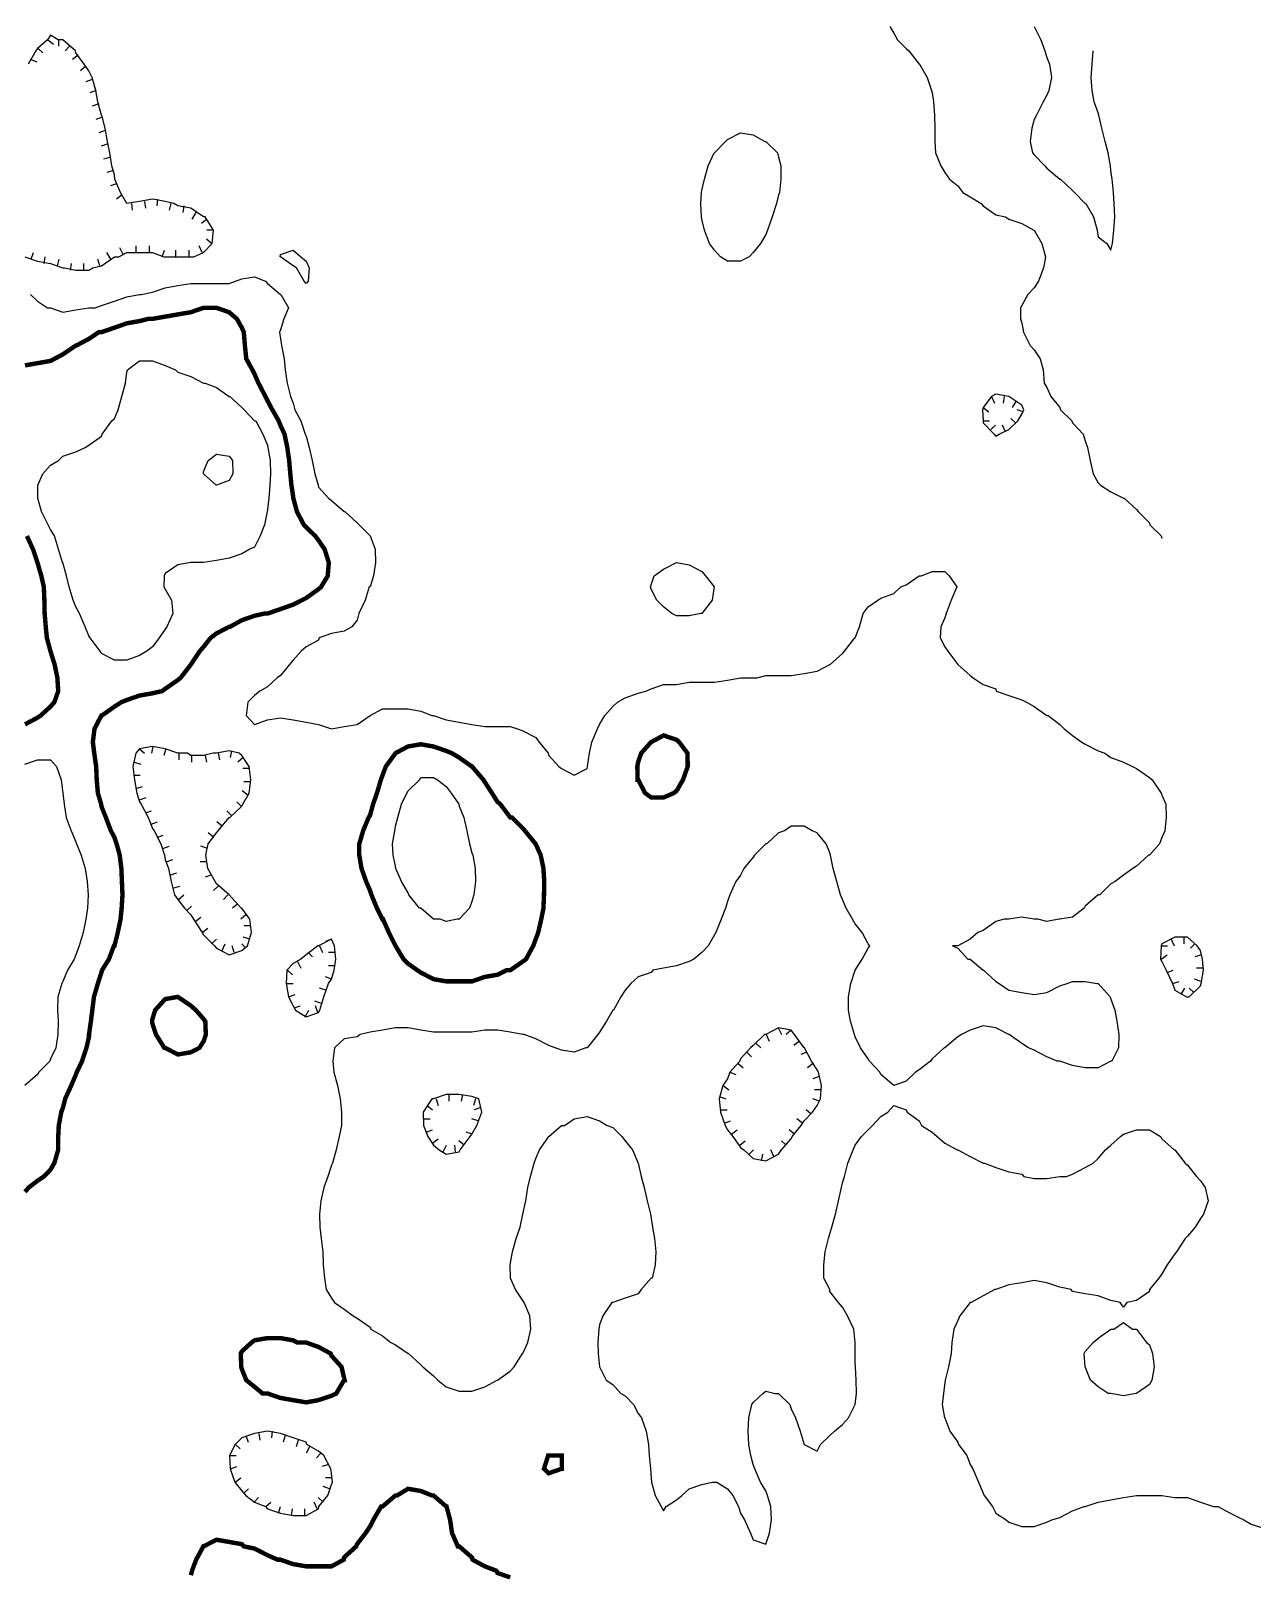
# Model space of a CAD drawing. Extents: x 628896 to 629881, y 4519193 to 4520125.
# Drawn here: x 629273.2 to 629548.8, y 4519455.4 to 4519803 of the extents above; entities that cross this region are included whole.
import ezdxf

# ---------------------------------------------------------------- set-up
doc = ezdxf.new("R2010")
doc.units = 0

msp = doc.modelspace()

# ---------------------------------------------------------------- linework, layer by layer
at = {"layer": 'GSLAYER', "linetype": 'CONTINUOUS', "flags": 128}
for points in [[(629287.1875, 4519749.5), (629289.125, 4519750), (629292.0625, 4519752), (629293.0625, 4519752), (629294.875, 4519753), (629297.75, 4519753), (629300.625, 4519753), (629303.1875, 4519752), (629303.5, 4519752), (629306.375, 4519752), (629309.3125, 4519752), (629310, 4519752), (629312.1875, 4519753), (629314.125, 4519755), (629314.4375, 4519758), (629312.5625, 4519761), (629312.1875, 4519761), (629309.3125, 4519763), (629306.375, 4519763.5), (629305.4375, 4519764), (629303.5, 4519764.5), (629300.625, 4519765), (629297.75, 4519764.5), (629294.875, 4519764), (629293.4375, 4519766.5), (629292.1875, 4519769.5), (629292.0625, 4519770.5), (629291.4375, 4519772.5), (629291, 4519775.5), (629290.5, 4519778), (629289.9375, 4519781), (629289.25, 4519784), (629289.125, 4519784), (629288.3125, 4519787), (629287.875, 4519789.5), (629287, 4519792.5), (629286.3125, 4519794), (629285.25, 4519795.5), (629283.375, 4519798), (629283.25, 4519798.5), (629280.4375, 4519801), (629279.375, 4519801), (629277.625, 4519802), (629276.9375, 4519801), (629274.6875, 4519799), (629274.3125, 4519798.5), (629272.625, 4519795.5)], [(629467.0625, 4519804), (629467.9375, 4519802.5), (629468.8125, 4519801), (629470.75, 4519799), (629471.3125, 4519798.5), (629473.6875, 4519795.5), (629473.75, 4519795.5), (629475.4375, 4519792.5), (629476.4375, 4519789.5), (629476.625, 4519789), (629476.875, 4519787), (629477.125, 4519784), (629477.1875, 4519781), (629477.1875, 4519778), (629477.375, 4519775.5), (629478.5625, 4519772.5), (629479.4375, 4519771), (629480.5, 4519769.5), (629482.375, 4519768), (629483.5, 4519766.5), (629485.1875, 4519765.5), (629487.625, 4519764), (629488.125, 4519763.5), (629490.9375, 4519761.5), (629493.125, 4519761), (629493.875, 4519760.5), (629496.8125, 4519759.5), (629499.5625, 4519758), (629499.625, 4519758), (629501.375, 4519755), (629502.1875, 4519752), (629501.75, 4519749.5), (629500.625, 4519746.5), (629499.625, 4519745), (629498.1875, 4519743.5), (629496.8125, 4519741), (629496.5, 4519740.5), (629496.5, 4519738), (629496.8125, 4519737), (629497.1875, 4519735), (629498.6875, 4519732), (629499.625, 4519731), (629500.9375, 4519729), (629501.625, 4519726.5), (629501.875, 4519723.5), (629502.5, 4519722.5), (629503.375, 4519720.5), (629505.375, 4519718), (629505.5625, 4519717.5), (629508.125, 4519715), (629508.25, 4519714.5), (629510.6875, 4519712), (629511.125, 4519710.5), (629511.625, 4519709), (629512.25, 4519706), (629512.9375, 4519703), (629514.0625, 4519701), (629514.5625, 4519700.5), (629516.9375, 4519699), (629519.8125, 4519697.5), (629519.9375, 4519697.5), (629522.6875, 4519695), (629523.0625, 4519694.5), (629525.625, 4519692), (629525.6875, 4519691.5), (629528.25, 4519689), (629528.4375, 4519688.5)], [(629499.625, 4519804), (629501.125, 4519801), (629502.0625, 4519798.5), (629502.5, 4519797), (629503.0625, 4519795.5), (629503.5625, 4519792.5), (629502.9375, 4519789.5), (629502.5, 4519788.5), (629501.6875, 4519787), (629500.125, 4519784), (629499.625, 4519783), (629499.0625, 4519781), (629498.6875, 4519778), (629499.25, 4519775.5), (629499.625, 4519775), (629502, 4519772.5), (629502.5, 4519772), (629505.375, 4519769.5), (629505.5625, 4519769.5), (629508.25, 4519767), (629508.75, 4519766.5), (629511.125, 4519764), (629511.25, 4519764), (629513, 4519761), (629513.8125, 4519758), (629514.0625, 4519756.5), (629516, 4519755), (629516.9375, 4519753.5), (629517.3125, 4519755)], [(629274.8125, 4519799), (629275.875, 4519798)], [(629277.0625, 4519801), (629278.3125, 4519800)], [(629279.4375, 4519801), (629279.4375, 4519799.5)], [(629281.9375, 4519799.5), (629280.9375, 4519798.5)], [(629517.3125, 4519755), (629517.625, 4519758), (629517.8125, 4519761), (629517.6875, 4519764), (629517.5, 4519766.5), (629517.1875, 4519769.5), (629516.9375, 4519771.5), (629516.8125, 4519772.5), (629516.3125, 4519775.5), (629515.625, 4519778), (629514.875, 4519781), (629514.1875, 4519784), (629514.0625, 4519784.5), (629513.1875, 4519787), (629512.6875, 4519789.5), (629512.5, 4519792.5), (629512.6875, 4519795.5), (629512.9375, 4519798.5)], [(629273.25, 4519796.5), (629274.5625, 4519796)], [(629283.875, 4519797.5), (629282.625, 4519796.5)], [(629285.625, 4519795), (629284.375, 4519794)], [(629287.0625, 4519792), (629285.625, 4519791.5)], [(629287.9375, 4519789.5), (629286.5, 4519789)], [(629288.5625, 4519786.5), (629287, 4519786)], [(629289.3125, 4519783.5), (629287.875, 4519783)], [(629290, 4519780.5), (629288.5625, 4519780)], [(629290.5625, 4519777.5), (629289.0625, 4519777)], [(629428.8125, 4519752), (629427.5, 4519753.5), (629426.375, 4519755), (629425.1875, 4519758), (629424.625, 4519760.5), (629424.5625, 4519761), (629424.375, 4519764), (629424.5625, 4519766.5), (629424.625, 4519767), (629425.1875, 4519769.5), (629426.0625, 4519772.5), (629427.4375, 4519775.5), (629427.5, 4519775.5), (629429.9375, 4519778), (629430.4375, 4519778.5), (629433.375, 4519780), (629436.1875, 4519779.5), (629438.8125, 4519778), (629439.0625, 4519778), (629441.6875, 4519775.5), (629441.9375, 4519774.5), (629442.4375, 4519772.5), (629442.4375, 4519769.5), (629442.125, 4519766.5), (629441.9375, 4519766), (629441.4375, 4519764), (629440.5, 4519761), (629439.4375, 4519758), (629439.0625, 4519757), (629437.875, 4519755), (629436.1875, 4519753), (629435.3125, 4519752), (629433.375, 4519751), (629430.4375, 4519751), (629428.8125, 4519752)], [(629291.1875, 4519774.5), (629289.625, 4519774)], [(629291.75, 4519771.5), (629290.3125, 4519771)], [(629292.5625, 4519768.5), (629291.1875, 4519768)], [(629293.8125, 4519766), (629292.5625, 4519765)], [(629295.875, 4519764), (629296.0625, 4519762.5)], [(629298.8125, 4519764.5), (629299.0625, 4519763)], [(629301.8125, 4519765), (629301.625, 4519763.5)], [(629304.8125, 4519764), (629304.4375, 4519762.5)], [(629307.6875, 4519763.5), (629307.5, 4519762)], [(629310.4375, 4519762), (629309.5625, 4519760.5)], [(629312.875, 4519760.5), (629311.6875, 4519759.5)], [(629313.9375, 4519755), (629312.8125, 4519756)], [(629314.4375, 4519758), (629312.9375, 4519758)], [(629273.25, 4519751.5), (629273.8125, 4519753)], [(629291.25, 4519751.5), (629290.375, 4519753)], [(629294, 4519752.5), (629293.25, 4519754)], [(629296.9375, 4519753), (629296.9375, 4519754.5)], [(629299.9375, 4519753), (629299.9375, 4519754.5)], [(629302.8125, 4519752), (629303.375, 4519753.5)], [(629305.9375, 4519752), (629305.9375, 4519753.5)], [(629308.9375, 4519752), (629308.9375, 4519753.5)], [(629311.875, 4519753), (629311.1875, 4519754.5)], [(629334.875, 4519746.5), (629333.125, 4519749.5), (629332.375, 4519750), (629329.5, 4519752), (629329.4375, 4519752), (629329.5, 4519752.5), (629332.375, 4519753.5), (629334.125, 4519752), (629335.3125, 4519751), (629336, 4519749.5), (629335.75, 4519746.5), (629335.3125, 4519746), (629334.875, 4519746.5)], [(629271.875, 4519752), (629274.6875, 4519751), (629277.625, 4519750.5), (629280.4375, 4519749.5), (629280.8125, 4519749.5), (629283.375, 4519749), (629286.3125, 4519749), (629287.1875, 4519749.5)], [(629276.1875, 4519750.5), (629276.4375, 4519752)], [(629279.1875, 4519750), (629279.625, 4519751.5)], [(629282.125, 4519749), (629282.375, 4519750.5)], [(629285.125, 4519749), (629285.125, 4519750.5)], [(629288.75, 4519750), (629288.3125, 4519751.5)], [(629273.125, 4519743.5), (629274.6875, 4519742), (629276.9375, 4519740.5), (629277.625, 4519740.5), (629280.4375, 4519739.5), (629283.375, 4519740), (629286.3125, 4519740.5), (629287.6875, 4519740.5), (629289.125, 4519741), (629292.0625, 4519742), (629294.875, 4519743), (629297.75, 4519743.5), (629298.125, 4519743.5), (629300.625, 4519744), (629303.5, 4519745), (629306.375, 4519745.5), (629309.3125, 4519746), (629312.1875, 4519746), (629315.0625, 4519746), (629317.9375, 4519746), (629319.375, 4519746.5), (629320.8125, 4519747), (629323.6875, 4519747.5), (629326.125, 4519746.5), (629326.625, 4519746), (629329.5, 4519743.5), (629329.625, 4519743.5), (629331.3125, 4519740.5), (629330.3125, 4519738), (629329.5, 4519735.5), (629329.3125, 4519735), (629329.5, 4519733.5), (629329.75, 4519732), (629330.375, 4519729), (629330.625, 4519726.5), (629331.0625, 4519723.5), (629331.8125, 4519720.5), (629332.375, 4519719), (629332.75, 4519717.5), (629334.125, 4519715), (629335.125, 4519712), (629335.3125, 4519711.5), (629336, 4519709), (629336.6875, 4519706), (629337.25, 4519703), (629338, 4519700.5), (629338.125, 4519700), (629340.375, 4519697.5), (629341.0625, 4519697), (629343.875, 4519694.5), (629344.0625, 4519694.5), (629346.8125, 4519692), (629347.3125, 4519691.5), (629349.75, 4519689), (629349.75, 4519689), (629350.875, 4519686), (629351, 4519683), (629350.5, 4519680), (629349.75, 4519677.5), (629349.5625, 4519677.5), (629348.625, 4519674.5), (629347.1875, 4519671.5), (629346.8125, 4519670), (629345.625, 4519668.5), (629343.875, 4519667.5), (629341.0625, 4519667), (629338.25, 4519666), (629338.125, 4519665.5), (629335.3125, 4519664), (629334.1875, 4519663), (629332.375, 4519661), (629331.5625, 4519660), (629329.5, 4519657.5), (629328.75, 4519657), (629326.625, 4519655), (629324.875, 4519654), (629323.6875, 4519653), (629322.1875, 4519651.5), (629321.8125, 4519648.5), (629323.6875, 4519646.5), (629326.625, 4519647.5), (629329.5, 4519648), (629332.375, 4519647.5), (629335.3125, 4519647), (629338.125, 4519646.5), (629341.0625, 4519645.5), (629343.875, 4519646), (629346.8125, 4519646.5), (629349.75, 4519648.5), (629349.75, 4519648.5), (629352.5625, 4519650), (629355.5, 4519650), (629358.3125, 4519650), (629361.1875, 4519649.5), (629363.6875, 4519648.5), (629364.0625, 4519648.5), (629366.9375, 4519647.5), (629369.875, 4519647), (629372.75, 4519646.5), (629375.625, 4519646), (629378.5, 4519646), (629381.375, 4519646), (629383, 4519645.5), (629384.25, 4519645), (629387.125, 4519643.5), (629387.875, 4519642.5), (629389.9375, 4519640), (629390.0625, 4519639.5), (629392.375, 4519637), (629392.9375, 4519636.5), (629395.8125, 4519635), (629398.75, 4519636.5), (629398.8125, 4519637), (629399.25, 4519640), (629399.8125, 4519642.5), (629401.0625, 4519645.5), (629401.5625, 4519646.5), (629402.75, 4519648.5), (629404.5, 4519650.5), (629405.625, 4519651.5), (629407.3125, 4519652.5), (629410.25, 4519653.5), (629412, 4519654), (629413.1875, 4519654.5), (629416, 4519655.5), (629418.9375, 4519655.5), (629421.75, 4519656), (629424.625, 4519656), (629427.5, 4519656), (629430.4375, 4519656.5), (629433.375, 4519657), (629436.1875, 4519657), (629437, 4519657), (629439.0625, 4519657.5), (629441.9375, 4519657.5), (629444.8125, 4519657.5), (629447.6875, 4519658), (629450.625, 4519658.5), (629453.5, 4519660), (629453.5625, 4519660), (629456.375, 4519662.5), (629456.8125, 4519663), (629459.125, 4519666), (629459.25, 4519666), (629460.1875, 4519668.5), (629461, 4519671.5), (629462.1875, 4519673), (629464.3125, 4519674.5), (629465, 4519675), (629467.9375, 4519676), (629469.5, 4519677.5), (629470.75, 4519678), (629473.6875, 4519680), (629474.1875, 4519680), (629476.625, 4519681), (629479.4375, 4519681), (629480.4375, 4519680), (629482.1875, 4519677.5), (629480.875, 4519674.5), (629479.75, 4519671.5), (629479.4375, 4519670.5), (629478.5625, 4519668.5), (629478.4375, 4519666), (629479.4375, 4519664), (629480.125, 4519663), (629482.375, 4519660), (629485.1875, 4519657.5), (629485.875, 4519657), (629488.125, 4519655.5), (629490.9375, 4519654.5), (629491.0625, 4519654), (629493.875, 4519653), (629496.8125, 4519652), (629497.875, 4519651.5), (629499.625, 4519650.5), (629502.5, 4519648.5), (629502.75, 4519648.5), (629505.375, 4519646.5), (629506.375, 4519645.5), (629508.25, 4519644), (629510.375, 4519642.5), (629511.125, 4519642), (629514.0625, 4519640.5), (629515.5625, 4519640), (629516.9375, 4519639), (629519.8125, 4519638), (629521.8125, 4519637), (629522.6875, 4519636.5), (629525.625, 4519634.5), (629526.25, 4519634), (629528.25, 4519631), (629528.4375, 4519630.5), (629529.3125, 4519628.5), (629529.4375, 4519625.5), (629529.125, 4519622.5), (629528.4375, 4519621), (629527.875, 4519619.5), (629525.625, 4519617), (629525.4375, 4519617), (629522.6875, 4519614.5), (629521.875, 4519614), (629519.8125, 4519612.5), (629517.875, 4519611), (629516.9375, 4519610.5), (629514.4375, 4519608), (629514.0625, 4519608), (629511.125, 4519605.5), (629510.9375, 4519605), (629508.25, 4519603), (629505.375, 4519602.5), (629505.1875, 4519602.5), (629502.5, 4519602), (629500.4375, 4519602.5), (629499.625, 4519602.5), (629496.8125, 4519603), (629493.875, 4519602.5), (629492.875, 4519602.5), (629490.9375, 4519602), (629488.125, 4519600), (629486.9375, 4519599.5), (629485.1875, 4519598), (629482.375, 4519596.5), (629481.1875, 4519596.5), (629482.375, 4519596), (629484.625, 4519593.5), (629485.1875, 4519593.5), (629488.125, 4519591), (629488.1875, 4519591), (629490.9375, 4519588.5), (629491.75, 4519588), (629493.875, 4519586.5), (629496.8125, 4519586), (629499.625, 4519585.5), (629502.5, 4519586), (629505.375, 4519587.5), (629507.0625, 4519588), (629508.25, 4519588.5), (629511.125, 4519588.5), (629513.8125, 4519588), (629514.0625, 4519588), (629516.75, 4519585), (629516.9375, 4519584.5), (629517.8125, 4519582), (629518.3125, 4519579.5), (629518.75, 4519576.5), (629518.6875, 4519573.5), (629517.125, 4519570.5), (629516.9375, 4519570.5), (629514.0625, 4519569), (629511.125, 4519569), (629508.25, 4519569.5), (629505.375, 4519570.5), (629504.8125, 4519570.5), (629502.5, 4519571.5), (629499.625, 4519573), (629498.375, 4519573.5), (629496.8125, 4519574.5), (629494, 4519576.5), (629493.875, 4519576.5), (629490.9375, 4519578), (629488.125, 4519578.5), (629485.1875, 4519577.5), (629483.25, 4519576.5), (629482.375, 4519576), (629479.4375, 4519573.5), (629479.3125, 4519573.5), (629476.625, 4519571), (629476.25, 4519570.5), (629473.6875, 4519568.5), (629472.8125, 4519568), (629470.75, 4519566), (629467.9375, 4519565), (629465, 4519567.5), (629464.8125, 4519568), (629462.4375, 4519570.5), (629462.1875, 4519571), (629460.4375, 4519573.5), (629459.25, 4519576), (629459.0625, 4519576.5), (629458.1875, 4519579.5), (629457.6875, 4519582), (629457.6875, 4519585), (629458.25, 4519588), (629459.25, 4519591), (629459.25, 4519591), (629460.8125, 4519593.5), (629462.1875, 4519596), (629462.5625, 4519596.5), (629462.1875, 4519597), (629460.8125, 4519599.5), (629459.25, 4519601.5), (629458.625, 4519602.5), (629457.1875, 4519605), (629456.375, 4519607), (629455.9375, 4519608), (629455.0625, 4519611), (629454.25, 4519614), (629453.6875, 4519617), (629453.5, 4519617.5), (629452.6875, 4519619.5), (629450.625, 4519622), (629449.5, 4519622.5), (629447.6875, 4519623.5), (629444.8125, 4519623.5), (629443.25, 4519622.5), (629441.9375, 4519622), (629439.3125, 4519619.5), (629439.0625, 4519619.5), (629436.5, 4519617), (629436.1875, 4519616.5), (629434.125, 4519614), (629433.375, 4519612.5), (629432.3125, 4519611), (629430.9375, 4519608), (629430.4375, 4519606.5), (629429.9375, 4519605), (629429, 4519602.5), (629427.8125, 4519599.5), (629427.5, 4519599), (629426.0625, 4519596.5), (629424.625, 4519595), (629422.8125, 4519593.5), (629421.75, 4519593), (629418.9375, 4519592), (629416, 4519591.5), (629413.5625, 4519591), (629413.1875, 4519590.5), (629410.25, 4519589.5), (629408.5625, 4519588), (629407.3125, 4519586.5), (629406.375, 4519585), (629404.6875, 4519582), (629404.5, 4519582), (629403.125, 4519579.5), (629401.5625, 4519577), (629401.1875, 4519576.5), (629398.75, 4519573.5), (629398.4375, 4519573.5), (629395.8125, 4519572.5), (629392.9375, 4519573), (629391.5, 4519573.5), (629390.0625, 4519574), (629387.125, 4519575.5), (629384.5, 4519576.5), (629384.25, 4519576.5), (629381.375, 4519577), (629378.5, 4519577.5), (629375.625, 4519577.5), (629372.75, 4519577), (629369.875, 4519577), (629366.9375, 4519577), (629364.0625, 4519577), (629361.1875, 4519577.5), (629358.3125, 4519578), (629355.5, 4519578), (629352.5625, 4519577.5), (629349.75, 4519577), (629347.5, 4519576.5), (629346.8125, 4519576), (629343.875, 4519575.5), (629341.75, 4519573.5), (629341.375, 4519570.5), (629341.5625, 4519568), (629342.4375, 4519565), (629343, 4519562), (629343.3125, 4519559), (629343.3125, 4519556), (629342.8125, 4519553.5), (629342.0625, 4519550.5), (629341.25, 4519547.5), (629341.0625, 4519547), (629340.1875, 4519544.5), (629339.3125, 4519542), (629338.625, 4519539), (629338.3125, 4519536), (629338.4375, 4519533), (629338.6875, 4519530.5), (629339.0625, 4519527.5), (629339.1875, 4519524.5), (629339.5, 4519521.5), (629339.8125, 4519519), (629341.0625, 4519517), (629341.75, 4519516), (629343.875, 4519514.5), (629345.9375, 4519513), (629346.8125, 4519512.5), (629349.75, 4519510.5), (629349.9375, 4519510), (629352.5625, 4519508.5), (629354.4375, 4519507), (629355.5, 4519506.5), (629358.3125, 4519504.5), (629358.4375, 4519504.5), (629361.1875, 4519502), (629361.625, 4519501.5), (629364.0625, 4519499.5), (629365.0625, 4519498.5), (629366.9375, 4519497), (629369.875, 4519496), (629372.75, 4519496), (629375.625, 4519497), (629378.4375, 4519498.5), (629378.5, 4519498.5), (629381.375, 4519500.5), (629382.25, 4519501.5), (629384.1875, 4519504.5), (629384.25, 4519504.5), (629385.375, 4519507), (629386.0625, 4519510), (629385.8125, 4519513), (629384.5625, 4519516), (629384.25, 4519516.5), (629382.5625, 4519519), (629381.4375, 4519521.5), (629381.375, 4519524.5), (629381.875, 4519527.5), (629382.6875, 4519530.5), (629383.625, 4519533), (629384.25, 4519536), (629384.875, 4519539), (629385.375, 4519542), (629385.9375, 4519544.5), (629386.75, 4519547.5), (629387.125, 4519548.5), (629388, 4519550.5), (629390.0625, 4519553.5), (629390.0625, 4519553.5), (629392.9375, 4519556), (629393.625, 4519556), (629395.8125, 4519557.5), (629398.75, 4519558), (629401.5625, 4519557), (629403.25, 4519556), (629404.5, 4519555.5), (629406.5625, 4519553.5), (629407.3125, 4519552.5), (629408.9375, 4519550.5), (629410.25, 4519547.5), (629410.25, 4519547.5), (629410.9375, 4519544.5), (629411.625, 4519542), (629412.3125, 4519539), (629413, 4519536), (629413.1875, 4519535), (629413.5, 4519533), (629413.9375, 4519530.5), (629414.25, 4519527.5), (629414.125, 4519524.5), (629413.375, 4519521.5), (629413.1875, 4519521.5), (629410.9375, 4519519), (629410.25, 4519518), (629407.3125, 4519517), (629404.5, 4519516), (629404.3125, 4519516), (629402.25, 4519513), (629401.5625, 4519511), (629401.375, 4519510), (629401.1875, 4519507), (629401.25, 4519504.5), (629401.5625, 4519501.5), (629403, 4519498.5), (629404.5, 4519497.5), (629406.375, 4519495.5), (629407.3125, 4519495), (629409.1875, 4519493), (629410.25, 4519491), (629411, 4519490), (629412.0625, 4519487), (629412.5625, 4519484), (629412.75, 4519481.5), (629413, 4519478.5), (629413.1875, 4519476.5), (629413.25, 4519475.5), (629414.0625, 4519472.5), (629415.4375, 4519470), (629416, 4519469), (629416.5625, 4519470), (629418.9375, 4519471.5), (629420.125, 4519472.5), (629421.75, 4519474), (629424.625, 4519475), (629426.9375, 4519475.5), (629427.5, 4519475.5), (629428, 4519475.5), (629430.4375, 4519474), (629431.625, 4519472.5), (629432.875, 4519470), (629433.375, 4519468.5), (629434.25, 4519467), (629435.625, 4519464), (629436.1875, 4519462.5), (629439.0625, 4519461.5), (629439.875, 4519464)], [(629288.8125, 4519663), (629286.5625, 4519666), (629286.3125, 4519666.5), (629285.4375, 4519668.5), (629284.1875, 4519671.5), (629283.375, 4519673), (629282.75, 4519674.5), (629281.875, 4519677.5), (629281.25, 4519680), (629280.4375, 4519683), (629280.375, 4519683), (629279.4375, 4519686), (629278.5, 4519689), (629277.625, 4519690.5), (629277.125, 4519691.5), (629275.625, 4519694.5), (629274.75, 4519697.5), (629274.75, 4519700.5), (629275.875, 4519703), (629277.625, 4519705), (629279.4375, 4519706), (629280.4375, 4519707), (629283.375, 4519708), (629285.4375, 4519709), (629286.3125, 4519709.5), (629289.125, 4519711.5), (629289.3125, 4519712), (629291.4375, 4519715), (629292.0625, 4519715.5), (629292.9375, 4519717.5), (629293.75, 4519720.5), (629294.5625, 4519723.5), (629294.875, 4519726), (629295, 4519726.5), (629297.75, 4519728.5), (629300.625, 4519728.5), (629303.5, 4519727.5), (629305.8125, 4519726.5), (629306.375, 4519726), (629309.3125, 4519725), (629312.1875, 4519723.5), (629312.5625, 4519723.5), (629315.0625, 4519722.5), (629317.9375, 4519720.5), (629318.125, 4519720.5), (629320.8125, 4519718), (629321.3125, 4519717.5), (629323.6875, 4519715), (629323.9375, 4519715), (629325.5625, 4519712), (629326.625, 4519709.5), (629326.6875, 4519709), (629327.1875, 4519706), (629327.3125, 4519703), (629327.125, 4519700.5), (629326.875, 4519697.5), (629326.625, 4519695), (629326.5, 4519694.5), (629325.9375, 4519691.5), (629324.9375, 4519689), (629323.6875, 4519686.5), (629322.625, 4519686), (629320.8125, 4519685), (629317.9375, 4519684), (629315.0625, 4519683.5), (629312.1875, 4519683), (629310.3125, 4519683), (629309.3125, 4519683), (629306.375, 4519682.5), (629303.5, 4519680.5), (629303.3125, 4519680), (629303.1875, 4519677.5), (629303.5, 4519677), (629304.9375, 4519674.5), (629305.25, 4519671.5), (629303.875, 4519668.5), (629303.5, 4519668), (629302.1875, 4519666), (629300.625, 4519664), (629299.375, 4519663), (629297.75, 4519662), (629294.875, 4519661), (629292.0625, 4519661), (629289.125, 4519662.5), (629288.8125, 4519663)], [(629491.75, 4519712), (629493.875, 4519713), (629495.9375, 4519715), (629496.8125, 4519716.5), (629497.3125, 4519717.5), (629496.8125, 4519718.5), (629493.875, 4519720.5), (629490.9375, 4519721), (629490, 4519720.5), (629488.125, 4519718), (629487.9375, 4519717.5), (629488.125, 4519715), (629488.125, 4519714.5), (629490.5625, 4519712), (629490.9375, 4519711.5), (629491.75, 4519712)], [(629488.125, 4519718), (629489.375, 4519717)], [(629490, 4519720.5), (629490.6875, 4519719)], [(629492.875, 4519720.5), (629492.625, 4519719)], [(629495.5625, 4519719.5), (629494.6875, 4519718)], [(629488.125, 4519715), (629489.5625, 4519715)], [(629495.4375, 4519714.5), (629494.375, 4519715.5)], [(629497.125, 4519717), (629495.8125, 4519717.5)], [(629489.8125, 4519713), (629490.875, 4519714)], [(629493.125, 4519712.5), (629492.5, 4519714)], [(629315, 4519700.5), (629312.1875, 4519703), (629312.125, 4519703), (629312.1875, 4519703.5), (629313.25, 4519706), (629315.0625, 4519707.5), (629317.9375, 4519707), (629318.6875, 4519706), (629318.8125, 4519703), (629317.9375, 4519701.5), (629315.125, 4519700.5), (629315.0625, 4519700.5), (629315, 4519700.5)], [(629417.875, 4519671.5), (629416, 4519673), (629414.4375, 4519674.5), (629413.1875, 4519677), (629413, 4519677.5), (629413.1875, 4519678), (629413.875, 4519680), (629416, 4519681.5), (629418.9375, 4519683), (629421.75, 4519682.5), (629424.625, 4519681), (629425.4375, 4519680), (629427.4375, 4519677.5), (629426.9375, 4519674.5), (629424.625, 4519671.5), (629424.375, 4519671.5), (629421.75, 4519671), (629418.9375, 4519671), (629417.875, 4519671.5)], [(629322.125, 4519596.5), (629323, 4519599.5), (629322.625, 4519602.5), (629320.8125, 4519605), (629320.6875, 4519605), (629317.9375, 4519608), (629317.9375, 4519608), (629315.0625, 4519610.5), (629314.8125, 4519611), (629313.125, 4519614), (629312.6875, 4519617), (629313.25, 4519619.5), (629315.0625, 4519622), (629315.5, 4519622.5), (629317.9375, 4519625.5), (629318.125, 4519625.5), (629320.8125, 4519628), (629321.0625, 4519628.5), (629322.5, 4519631), (629322.8125, 4519634), (629322.5, 4519637), (629320.8125, 4519639.5), (629320.1875, 4519640), (629317.9375, 4519640.5), (629315.0625, 4519640), (629314.375, 4519640), (629312.1875, 4519639.5), (629309.3125, 4519639.5), (629308.5625, 4519640), (629306.375, 4519640), (629303.5, 4519641), (629300.625, 4519641.5), (629297.75, 4519641), (629296.875, 4519640), (629296.1875, 4519637), (629296.5625, 4519634), (629297.125, 4519631), (629297.75, 4519629), (629298.125, 4519628.5), (629299.6875, 4519625.5), (629300.625, 4519623), (629301, 4519622.5), (629302.5, 4519619.5), (629303.375, 4519617), (629303.5, 4519616), (629304.25, 4519614), (629304.875, 4519611), (629305.625, 4519608), (629306.375, 4519607), (629307.875, 4519605), (629309.3125, 4519603.5), (629309.9375, 4519602.5), (629311.875, 4519599.5), (629312.1875, 4519599), (629314.625, 4519596.5), (629315.0625, 4519596), (629317.9375, 4519594.5), (629320.8125, 4519595.5), (629322.125, 4519596.5)], [(629300.75, 4519641.5), (629300.4375, 4519640)], [(629271.875, 4519637.5), (629274.6875, 4519638.5), (629277.625, 4519638.5), (629279, 4519637), (629280.0625, 4519634), (629280.4375, 4519631), (629280.75, 4519628.5), (629281.1875, 4519625.5), (629282.3125, 4519622.5), (629283.375, 4519620), (629283.5, 4519619.5), (629284.5625, 4519617), (629285.4375, 4519614), (629285.875, 4519611), (629286.125, 4519608), (629286, 4519605), (629285.625, 4519602.5), (629285, 4519599.5), (629284.125, 4519596.5), (629283.375, 4519594.5), (629283, 4519593.5), (629281.5, 4519591), (629280.4375, 4519588.5), (629280.1875, 4519588), (629279.25, 4519585), (629279.1875, 4519582), (629279.375, 4519579.5), (629279.25, 4519576.5), (629278.8125, 4519573.5), (629277.625, 4519571), (629277.5, 4519570.5), (629275, 4519568), (629274.6875, 4519567.5), (629271.875, 4519565)], [(629296.5625, 4519638), (629298, 4519637.5)], [(629297.6875, 4519641), (629298.8125, 4519640)], [(629303.6875, 4519641), (629303.1875, 4519639.5)], [(629306.5625, 4519640), (629306.5625, 4519638.5)], [(629309.4375, 4519639.5), (629309.4375, 4519638)], [(629312.5625, 4519639.5), (629312.8125, 4519638)], [(629315.5, 4519640), (629315.75, 4519638.5)], [(629318.5, 4519640.5), (629318.1875, 4519639)], [(629321.125, 4519639), (629319.875, 4519638)], [(629296.375, 4519635), (629297.875, 4519635)], [(629322.625, 4519636.5), (629321.0625, 4519636.5)], [(629365.5625, 4519602.5), (629364.0625, 4519602.5), (629361.1875, 4519605), (629360.875, 4519605), (629358.5, 4519608), (629358.3125, 4519608.5), (629356.875, 4519611), (629355.5625, 4519614), (629355.5, 4519614.5), (629354.9375, 4519617), (629354.8125, 4519619.5), (629355.3125, 4519622.5), (629355.5, 4519623.5), (629356, 4519625.5), (629356.875, 4519628.5), (629358.0625, 4519631), (629358.3125, 4519631.5), (629360.875, 4519634), (629361.1875, 4519634.5), (629364.0625, 4519634.5), (629364.9375, 4519634), (629366.9375, 4519632.5), (629368.0625, 4519631), (629369.75, 4519628.5), (629369.875, 4519628), (629370.9375, 4519625.5), (629371.5625, 4519622.5), (629372.1875, 4519619.5), (629372.75, 4519617.5), (629372.9375, 4519617), (629373.4375, 4519614), (629373.5625, 4519611), (629373.1875, 4519608), (629372.75, 4519606.5), (629372.1875, 4519605), (629369.875, 4519602.5), (629369.375, 4519602.5), (629366.9375, 4519602), (629365.5625, 4519602.5)], [(629296.875, 4519632), (629298.375, 4519632.5)], [(629322.1875, 4519630.5), (629320.875, 4519631.5)], [(629322.8125, 4519633.5), (629321.25, 4519633.5)], [(629297.6875, 4519629.5), (629299.1875, 4519630)], [(629320.625, 4519628), (629319.6875, 4519629)], [(629299.0625, 4519626.5), (629300.4375, 4519627)], [(629300.375, 4519624), (629301.75, 4519624.5)], [(629316.375, 4519623.5), (629315.1875, 4519624.5)], [(629318.375, 4519626), (629317.4375, 4519627)], [(629301.6875, 4519621), (629303.0625, 4519621.5)], [(629314.5, 4519621), (629313.25, 4519622)], [(629303, 4519618.5), (629304.375, 4519619)], [(629313.0625, 4519618.5), (629311.5625, 4519619)], [(629303.75, 4519615.5), (629305.25, 4519616)], [(629312.875, 4519615.5), (629311.375, 4519615.5)], [(629304.5625, 4519612.5), (629306.125, 4519613)], [(629305.25, 4519609.5), (629306.8125, 4519610)], [(629313.8125, 4519612.5), (629312.5625, 4519612)], [(629315.5, 4519610), (629314.4375, 4519609)], [(629306.5, 4519607), (629307.75, 4519608)], [(629317.6875, 4519608), (629316.6875, 4519607)], [(629308.375, 4519604.5), (629309.4375, 4519605.5)], [(629310.3125, 4519602), (629311.5625, 4519603)], [(629319.875, 4519606), (629318.6875, 4519605)], [(629321.75, 4519603.5), (629320.5625, 4519602.5)], [(629311.875, 4519599.5), (629313.125, 4519600.5)], [(629322.8125, 4519601), (629321.3125, 4519601)], [(629313.9375, 4519597), (629315.0625, 4519598)], [(629316.375, 4519595.5), (629317.0625, 4519597)], [(629319.0625, 4519595), (629318.625, 4519596.5)], [(629321.75, 4519596), (629320.8125, 4519597)], [(629322.625, 4519598), (629321.125, 4519598.5)], [(629338.4375, 4519582), (629339.3125, 4519585), (629340.375, 4519588), (629341.0625, 4519589), (629341.625, 4519591), (629342, 4519593.5), (629341.75, 4519596.5), (629341.0625, 4519598), (629338.125, 4519596.5), (629337.9375, 4519596.5), (629335.3125, 4519594.5), (629334.125, 4519593.5), (629332.375, 4519592.5), (629331, 4519591), (629330.8125, 4519588), (629331.375, 4519585), (629332.375, 4519583), (629332.9375, 4519582), (629335.3125, 4519580.5), (629338.125, 4519581.5), (629338.4375, 4519582)], [(629338.3125, 4519596.5), (629339, 4519595)], [(629341.0625, 4519598), (629339.6875, 4519597.5)], [(629534.5625, 4519585), (629537.125, 4519587.5), (629537.3125, 4519588), (629537.8125, 4519591), (629537.625, 4519593.5), (629537.125, 4519595.5), (629536.4375, 4519596.5), (629534.25, 4519598.5), (629531.375, 4519598.5), (629528.4375, 4519597), (629528.25, 4519596.5), (629528.125, 4519593.5), (629528.4375, 4519593), (629529.375, 4519591), (629530.875, 4519588), (629531.375, 4519586.5), (629534, 4519585), (629534.25, 4519585), (629534.5625, 4519585)], [(629528.25, 4519596.5), (629529.6875, 4519596.5)], [(629530.5, 4519598), (629531.1875, 4519596.5)], [(629533.375, 4519598.5), (629533.375, 4519597)], [(629535.875, 4519597), (629534.875, 4519596)], [(629333.375, 4519593), (629334.125, 4519591.5)], [(629335.8125, 4519595), (629336.75, 4519594)], [(629341.8125, 4519595), (629340.375, 4519595)], [(629528.25, 4519593.5), (629529.625, 4519594.5)], [(629537.375, 4519594.5), (629535.875, 4519594)], [(629331.125, 4519591), (629332.25, 4519590)], [(629341.0625, 4519589), (629339.6875, 4519589.5)], [(629341.8125, 4519592), (629340.375, 4519592)], [(629529.625, 4519590.5), (629531, 4519591)], [(629537.8125, 4519591.5), (629536.25, 4519591.5)], [(629330.8125, 4519588), (629332.375, 4519588)], [(629339.75, 4519586.5), (629338.3125, 4519587)], [(629530.875, 4519588), (629532.3125, 4519588.5)], [(629532.8125, 4519585.5), (629533.625, 4519587)], [(629535.625, 4519586), (629534.5625, 4519587)], [(629537.3125, 4519588.5), (629535.8125, 4519589)], [(629331.375, 4519585), (629332.875, 4519585.5)], [(629332.6875, 4519582.5), (629334, 4519583)], [(629338.8125, 4519583.5), (629337.3125, 4519584)], [(629337.9375, 4519581.5), (629337.4375, 4519583)], [(629335.125, 4519580.5), (629335.9375, 4519582)], [(629442.625, 4519550.5), (629444.8125, 4519553), (629445, 4519553.5), (629447.0625, 4519556), (629447.6875, 4519557), (629449.5625, 4519559), (629450.625, 4519560.5), (629451.4375, 4519562), (629451.625, 4519565), (629450.9375, 4519568), (629450.625, 4519568.5), (629449.375, 4519570.5), (629447.8125, 4519573.5), (629447.6875, 4519573.5), (629445.5625, 4519576.5), (629444.8125, 4519577.5), (629441.9375, 4519578), (629439.0625, 4519576.5), (629438.75, 4519576.5), (629436.1875, 4519574), (629435.625, 4519573.5), (629433.375, 4519571), (629433.1875, 4519570.5), (629430.9375, 4519568), (629430.4375, 4519566.5), (629429.375, 4519565), (629428.5, 4519562), (629428.8125, 4519559), (629429.875, 4519556), (629430.4375, 4519555), (629431.625, 4519553.5), (629433.375, 4519551), (629434.0625, 4519550.5), (629436.1875, 4519548.5), (629439.0625, 4519548), (629441.9375, 4519549.5), (629442.625, 4519550.5)], [(629439.125, 4519576.5), (629439.8125, 4519575)], [(629441.875, 4519578), (629442.5625, 4519576.5)], [(629444.8125, 4519577.5), (629443.625, 4519576.5)], [(629434.75, 4519572.5), (629435.8125, 4519571.5)], [(629436.875, 4519574.5), (629437.9375, 4519573.5)], [(629446.625, 4519575), (629445.375, 4519574)], [(629448.3125, 4519572.5), (629446.9375, 4519572)], [(629432.8125, 4519570), (629433.9375, 4519569)], [(629449.75, 4519570), (629448.4375, 4519569)], [(629429.4375, 4519565), (629430.75, 4519564)], [(629430.9375, 4519568), (629432.3125, 4519567.5)], [(629451.125, 4519567), (629449.6875, 4519566.5)], [(629370.0625, 4519550.5), (629372.375, 4519553.5), (629372.75, 4519554), (629373.8125, 4519556), (629374.9375, 4519559), (629374.3125, 4519562), (629372.75, 4519562.5), (629369.875, 4519563), (629366.9375, 4519563), (629364.0625, 4519562), (629363.6875, 4519562), (629361.75, 4519559), (629361.8125, 4519556), (629362.8125, 4519553.5), (629364.0625, 4519551.5), (629365.375, 4519550.5), (629366.9375, 4519549.5), (629369.875, 4519550), (629370.0625, 4519550.5)], [(629364.6875, 4519562), (629365.125, 4519560.5)], [(629367.5625, 4519563), (629367.5625, 4519561.5)], [(629370.625, 4519563), (629370.3125, 4519561.5)], [(629373.5625, 4519562), (629373.125, 4519560.5)], [(629428.5625, 4519562.5), (629430.0625, 4519562)], [(629451.0625, 4519561.5), (629449.6875, 4519562)], [(629451.625, 4519564), (629450.0625, 4519564)], [(629362.625, 4519560.5), (629363.8125, 4519559.5)], [(629374.75, 4519560), (629373.25, 4519559.5)], [(629428.8125, 4519559.5), (629430.3125, 4519559.5)], [(629439.875, 4519464), (629440.3125, 4519467), (629440.1875, 4519470), (629439.4375, 4519472.5), (629439.0625, 4519473.5), (629437.875, 4519475.5), (629436.5625, 4519478.5), (629436.1875, 4519479.5), (629435.6875, 4519481.5), (629435.25, 4519484), (629435.0625, 4519487), (629435.25, 4519490), (629435.875, 4519493), (629436.1875, 4519493.5), (629438.375, 4519495.5), (629439.0625, 4519496), (629441.1875, 4519495.5), (629441.9375, 4519495.5), (629444.5, 4519493), (629444.8125, 4519492), (629445.75, 4519490), (629446.8125, 4519487), (629447.6875, 4519484), (629447.75, 4519484), (629450.625, 4519482.5), (629451.4375, 4519484), (629453.5, 4519486), (629454.5625, 4519487), (629456.375, 4519488.5), (629457.6875, 4519490), (629459.25, 4519493), (629459.5, 4519495.5), (629459.4375, 4519498.5), (629459.3125, 4519501.5), (629459.25, 4519502.5), (629459.25, 4519504.5), (629459.25, 4519507), (629458.9375, 4519510), (629457.5, 4519513), (629456.375, 4519515), (629455.4375, 4519516), (629453.5, 4519518.5), (629453.5, 4519519), (629452.1875, 4519521.5), (629452.125, 4519524.5), (629452.4375, 4519527.5), (629453.1875, 4519530.5), (629453.5, 4519531.5), (629453.9375, 4519533), (629454.75, 4519536), (629455.5, 4519539), (629456.125, 4519542), (629456.375, 4519543), (629456.8125, 4519544.5), (629457.5625, 4519547.5), (629458.75, 4519550.5), (629459.25, 4519551.5), (629460.6875, 4519553.5), (629462.1875, 4519555), (629463.125, 4519556), (629465, 4519558), (629466.5625, 4519559), (629467.9375, 4519560.5), (629470.75, 4519559.5), (629470.9375, 4519559), (629473.6875, 4519557), (629474.1875, 4519556), (629476.625, 4519554.5), (629477.75, 4519553.5), (629479.4375, 4519552), (629482.25, 4519550.5), (629482.375, 4519550.5), (629485.1875, 4519549), (629488.125, 4519547.5), (629488.4375, 4519547.5), (629490.9375, 4519546.5), (629493.875, 4519545.5), (629496.8125, 4519545), (629497.3125, 4519544.5), (629499.625, 4519544), (629502.5, 4519544), (629505.375, 4519544.5), (629506.9375, 4519544.5), (629508.25, 4519545), (629511.125, 4519546.5), (629512.9375, 4519547.5), (629514.0625, 4519548.5), (629515.75, 4519550.5), (629516.9375, 4519551.5), (629519.125, 4519553.5), (629519.8125, 4519554), (629522.6875, 4519555), (629525.625, 4519555), (629528.125, 4519553.5), (629528.4375, 4519553), (629531.1875, 4519550.5), (629531.375, 4519550.5), (629533.6875, 4519547.5), (629534.25, 4519547), (629536.25, 4519544.5), (629537.125, 4519543.5), (629538.1875, 4519542), (629538.875, 4519539), (629537.8125, 4519536), (629537.125, 4519535), (629535.9375, 4519533), (629534.25, 4519531), (629533.6875, 4519530.5), (629531.75, 4519527.5), (629531.375, 4519527), (629529.625, 4519524.5), (629528.4375, 4519522.5), (629527.75, 4519521.5), (629525.625, 4519519), (629525.625, 4519518.5), (629522.6875, 4519516.5), (629520.5, 4519516), (629519.8125, 4519515), (629519.0625, 4519516), (629516.9375, 4519516.5), (629514.0625, 4519517.5), (629511.125, 4519518), (629508.25, 4519518.5), (629507.9375, 4519519), (629505.375, 4519519.5), (629502.5, 4519520.5), (629499.625, 4519521), (629496.8125, 4519520.5), (629493.875, 4519520), (629490.9375, 4519519), (629490.75, 4519519), (629488.125, 4519517.5), (629485.375, 4519516), (629485.1875, 4519516), (629482.875, 4519513), (629482.375, 4519512), (629481.5, 4519510), (629481.0625, 4519507), (629480.875, 4519504.5), (629480.25, 4519501.5), (629479.5625, 4519498.5), (629479.4375, 4519498), (629479.125, 4519495.5), (629478.875, 4519493), (629479.375, 4519490), (629479.4375, 4519490), (629480.625, 4519487), (629482.375, 4519484.5), (629482.5625, 4519484), (629484.4375, 4519481.5), (629485.1875, 4519479.5), (629485.75, 4519478.5), (629487.0625, 4519475.5), (629488.125, 4519473), (629488.3125, 4519472.5), (629490.1875, 4519470), (629490.9375, 4519468.5), (629493.3125, 4519467), (629493.875, 4519466.5), (629496.8125, 4519465.5), (629499.625, 4519465.5), (629502.5, 4519466.5), (629503.625, 4519467), (629505.375, 4519467.5), (629508.25, 4519469), (629510.875, 4519470), (629511.125, 4519470), (629514.0625, 4519471), (629516.9375, 4519471.5), (629519.8125, 4519472), (629522.6875, 4519472.5), (629525, 4519472.5), (629525.625, 4519472.5), (629526.5625, 4519472.5), (629528.4375, 4519472.5), (629531.375, 4519472), (629534.25, 4519472), (629537.125, 4519471), (629540.0625, 4519470), (629541.125, 4519470), (629542.875, 4519469), (629545.8125, 4519467.5), (629546.9375, 4519467), (629548.625, 4519466), (629551.5625, 4519465)], [(629449.3125, 4519558.5), (629448.1875, 4519559.5)], [(629361.75, 4519557.5), (629363.3125, 4519557.5)], [(629362.4375, 4519554.5), (629363.8125, 4519555)], [(629372.875, 4519554), (629371.4375, 4519554.5)], [(629374.125, 4519557), (629372.6875, 4519557.5)], [(629429.6875, 4519556.5), (629431.125, 4519557)], [(629431.3125, 4519554), (629432.5625, 4519555)], [(629445.5, 4519554), (629444.3125, 4519555)], [(629447.3125, 4519556.5), (629446.0625, 4519557.5)], [(629363.8125, 4519552), (629365.125, 4519553)], [(629366.25, 4519550), (629367, 4519551.5)], [(629369.0625, 4519550), (629368.875, 4519551.5)], [(629371, 4519551.5), (629369.8125, 4519552.5)], [(629433.1875, 4519551.5), (629434.375, 4519552.5)], [(629443.625, 4519551.5), (629442.5625, 4519552.5)], [(629435.3125, 4519549.5), (629436.3125, 4519550.5)], [(629438.0625, 4519548), (629438.375, 4519549.5)], [(629440.875, 4519549), (629440.1875, 4519550.5)], [(629516.3125, 4519495.5), (629514.0625, 4519497), (629512.3125, 4519498.5), (629511.125, 4519501.5), (629510.875, 4519504.5), (629511.125, 4519505), (629512.9375, 4519507), (629514.0625, 4519508), (629516.9375, 4519510), (629517.625, 4519510), (629519.8125, 4519511.5), (629521.8125, 4519510), (629522.6875, 4519510), (629525, 4519507), (629525.625, 4519506.5), (629526.3125, 4519504.5), (629526.6875, 4519501.5), (629526.1875, 4519498.5), (629525.625, 4519497.5), (629522.6875, 4519495.5), (629522.5625, 4519495.5), (629519.8125, 4519495), (629516.9375, 4519495.5), (629516.3125, 4519495.5)], [(629338.1875, 4519470), (629340.25, 4519472.5), (629341.0625, 4519475), (629341.25, 4519475.5), (629341.0625, 4519477.5), (629340.875, 4519478.5), (629339.3125, 4519481.5), (629338.125, 4519482.5), (629335.5, 4519484), (629335.3125, 4519484.5), (629332.375, 4519485.5), (629329.5, 4519486.5), (629326.625, 4519487), (629323.6875, 4519486.5), (629320.8125, 4519485.5), (629319.3125, 4519484), (629318, 4519481.5), (629318.1875, 4519478.5), (629319.25, 4519475.5), (629320.8125, 4519473.5), (629321.75, 4519472.5), (629323.6875, 4519471), (629326.125, 4519470), (629326.625, 4519469.5), (629329.5, 4519468.5), (629332.375, 4519468), (629335.3125, 4519468), (629338.125, 4519469.5), (629338.1875, 4519470)], [(629321.75, 4519486), (629322.25, 4519484.5)], [(629324.625, 4519486.5), (629324.875, 4519485)], [(629327.6875, 4519487), (629327.5, 4519485.5)], [(629330.625, 4519486), (629330.125, 4519484.5)], [(629333.5, 4519485), (629333.0625, 4519483.5)], [(629318, 4519481.5), (629319.5, 4519481.5)], [(629319.375, 4519484), (629320.4375, 4519483)], [(629336.0625, 4519483.5), (629335.3125, 4519482)], [(629338.625, 4519482), (629337.625, 4519481)], [(629318.25, 4519478.5), (629319.6875, 4519479)], [(629340.375, 4519479.5), (629338.9375, 4519479)], [(629319.3125, 4519475.5), (629320.5625, 4519476.5)], [(629340.625, 4519474), (629339.1875, 4519474.5)], [(629341.125, 4519476.5), (629339.6875, 4519476.5)], [(629321.25, 4519473), (629322.3125, 4519474)], [(629323.5625, 4519471), (629324.5625, 4519472)], [(629326.25, 4519470), (629327.375, 4519471)], [(629337.8125, 4519469.5), (629337.125, 4519471)], [(629339.1875, 4519471), (629338, 4519472)], [(629329.0625, 4519468.5), (629329.5625, 4519470)], [(629332, 4519468), (629332.25, 4519469.5)], [(629335.0625, 4519468), (629335.0625, 4519469.5)]]:
    msp.add_lwpolyline(points, dxfattribs=at)
at = {"layer": 'GSLAYER', "linetype": 'CONTINUOUS', "const_width": 1, "flags": 128}
for points in [[(629271.875, 4519727.5), (629274.6875, 4519728), (629277.625, 4519728.5), (629278.5625, 4519729), (629280.4375, 4519730), (629283.375, 4519732), (629283.5, 4519732), (629286.3125, 4519733.5), (629288.5625, 4519735), (629289.125, 4519735), (629292.0625, 4519736), (629294.875, 4519737), (629297.75, 4519737.5), (629299.6875, 4519738), (629300.625, 4519738), (629303.5, 4519738.5), (629306.375, 4519739), (629309.3125, 4519739.5), (629312.1875, 4519740.5), (629315.0625, 4519740.5), (629317.9375, 4519739.5), (629319.6875, 4519738), (629320.8125, 4519736), (629321.25, 4519735), (629321.5, 4519732), (629321.8125, 4519729), (629323.1875, 4519726.5), (629323.6875, 4519725.5), (629324.5625, 4519723.5), (629326.125, 4519720.5), (629326.625, 4519719.5), (629327.6875, 4519717.5), (629329.125, 4519715), (629329.5, 4519714), (629330.4375, 4519712), (629331.0625, 4519709), (629331.5, 4519706), (629331.75, 4519703), (629332, 4519700.5), (629332.375, 4519698), (629332.4375, 4519697.5), (629333.25, 4519694.5), (629334.8125, 4519691.5), (629335.3125, 4519691), (629337.375, 4519689), (629338.125, 4519688), (629339.5, 4519686), (629340.4375, 4519683), (629340.1875, 4519680), (629338.6875, 4519677.5), (629338.125, 4519677), (629335.3125, 4519675), (629334.3125, 4519674.5), (629332.375, 4519673.5), (629329.5, 4519672.5), (629326.625, 4519671.5), (629325.9375, 4519671.5), (629323.6875, 4519671), (629320.8125, 4519670), (629318.125, 4519668.5), (629317.9375, 4519668.5), (629315.0625, 4519667), (629313.75, 4519666), (629312.1875, 4519664), (629311.3125, 4519663), (629309.3125, 4519660), (629307, 4519657), (629306.375, 4519656.5), (629303.5, 4519654.5), (629302.8125, 4519654), (629300.625, 4519653.5), (629297.75, 4519653), (629294.875, 4519652), (629293.625, 4519651.5), (629292.0625, 4519650.5), (629289.25, 4519648.5), (629289.125, 4519648.5), (629287.5625, 4519645.5), (629287.1875, 4519642.5), (629287.5, 4519640), (629287.9375, 4519637), (629288.0625, 4519634), (629288.3125, 4519631), (629289.0625, 4519628.5), (629289.125, 4519628), (629290.125, 4519625.5), (629291.25, 4519622.5), (629292.0625, 4519621), (629292.5625, 4519619.5), (629293.25, 4519617), (629293.625, 4519614), (629293.75, 4519611), (629293.875, 4519608), (629293.6875, 4519605), (629293.4375, 4519602.5), (629292.8125, 4519599.5), (629292.0625, 4519596.5), (629291.9375, 4519596.5), (629290.8125, 4519593.5), (629289.25, 4519591), (629289.125, 4519590.5), (629288.3125, 4519588), (629287.4375, 4519585), (629287.0625, 4519582), (629286.75, 4519579.5), (629286.3125, 4519576.5), (629286.3125, 4519576), (629285.75, 4519573.5), (629284.75, 4519570.5), (629283.5625, 4519568), (629283.375, 4519567.5), (629282.3125, 4519565), (629280.9375, 4519562), (629280.4375, 4519560), (629280.0625, 4519559), (629279.5, 4519556), (629279.375, 4519553.5), (629279.375, 4519550.5), (629278.5, 4519547.5), (629277.625, 4519546), (629276.1875, 4519544.5), (629274.6875, 4519543.5), (629272.75, 4519542), (629271.875, 4519541)], [(629271.875, 4519646.5), (629274.6875, 4519648), (629275.4375, 4519648.5), (629277.625, 4519650.5), (629278.5, 4519651.5), (629279.375, 4519654), (629279.1875, 4519657), (629278.5625, 4519660), (629277.625, 4519663), (629277.625, 4519663), (629276.8125, 4519666), (629276.5625, 4519668.5), (629276.3125, 4519671.5), (629276.25, 4519674.5), (629276.125, 4519677.5), (629275.5625, 4519680), (629274.6875, 4519683), (629273.6875, 4519686), (629272.3125, 4519689)], [(629360.4375, 4519591), (629358.3125, 4519592.5), (629357.3125, 4519593.5), (629355.5, 4519596.5), (629354, 4519599.5), (629352.6875, 4519602.5), (629352.5625, 4519602.5), (629351.3125, 4519605), (629350.0625, 4519608), (629349.75, 4519609), (629348.875, 4519611), (629347.8125, 4519614), (629347.3125, 4519617), (629347.3125, 4519619.5), (629348.1875, 4519622.5), (629349.4375, 4519625.5), (629349.75, 4519626), (629350.4375, 4519628.5), (629351.3125, 4519631), (629352.1875, 4519634), (629352.5625, 4519635), (629353.3125, 4519637), (629355.5, 4519640), (629358.3125, 4519641.5), (629361.1875, 4519642), (629364.0625, 4519641.5), (629366.9375, 4519640.5), (629368.1875, 4519640), (629369.875, 4519639), (629372.6875, 4519637), (629372.75, 4519637), (629375.3125, 4519634), (629375.625, 4519633.5), (629377.25, 4519631), (629378.5, 4519629), (629379.125, 4519628.5), (629381.375, 4519625.5), (629381.75, 4519625.5), (629384.25, 4519623), (629384.6875, 4519622.5), (629387.125, 4519619.5), (629387.125, 4519619.5), (629388.25, 4519617), (629388.875, 4519614), (629389.0625, 4519611), (629389, 4519608), (629388.875, 4519605), (629388.375, 4519602.5), (629387.6875, 4519599.5), (629387.125, 4519598), (629386.5625, 4519596.5), (629384.9375, 4519593.5), (629384.25, 4519593), (629381.375, 4519591), (629380.5, 4519591), (629378.5, 4519590), (629375.625, 4519589.5), (629372.75, 4519588.5), (629369.875, 4519588.5), (629366.9375, 4519588.5), (629364.0625, 4519589), (629361.1875, 4519590.5), (629360.4375, 4519591)], [(629411.8125, 4519631), (629410.25, 4519634), (629410.125, 4519634), (629410.0625, 4519637), (629410.25, 4519638), (629410.9375, 4519640), (629413.1875, 4519642.5), (629416, 4519644), (629418.9375, 4519643), (629419.5, 4519642.5), (629421.375, 4519640), (629421.4375, 4519637), (629420.375, 4519634), (629418.9375, 4519631.5), (629418.3125, 4519631), (629416, 4519630), (629413.1875, 4519630), (629411.8125, 4519631)], [(629303.3125, 4519573.5), (629301.4375, 4519576.5), (629300.625, 4519579), (629300.5625, 4519579.5), (629300.625, 4519580), (629301.25, 4519582), (629303.5, 4519584.5), (629306.375, 4519585), (629309.3125, 4519583), (629310.4375, 4519582), (629312.1875, 4519580), (629312.5625, 4519579.5), (629312.6875, 4519576.5), (629312.1875, 4519575), (629311.25, 4519573.5), (629309.3125, 4519572.5), (629306.375, 4519572), (629303.5, 4519573.5), (629303.3125, 4519573.5)], [(629325.5, 4519495.5), (629323.6875, 4519497), (629321.8125, 4519498.5), (629320.8125, 4519501), (629320.6875, 4519501.5), (629320.5625, 4519504.5), (629320.8125, 4519505), (629323, 4519507), (629323.6875, 4519507.5), (629326.625, 4519508), (629329.5, 4519508), (629332.375, 4519507.5), (629333.375, 4519507), (629335.3125, 4519507), (629338.125, 4519506), (629340.875, 4519504.5), (629341.0625, 4519504), (629343.3125, 4519501.5), (629343.875, 4519499), (629344, 4519498.5), (629343.875, 4519498.5), (629342.125, 4519495.5), (629341.0625, 4519495), (629338.125, 4519494), (629335.3125, 4519493.5), (629332.375, 4519494), (629329.5, 4519494.5), (629326.625, 4519495.5), (629325.5, 4519495.5)], [(629389, 4519478.5), (629389.9375, 4519481.5), (629390.0625, 4519481.5), (629392.9375, 4519481.5), (629393, 4519481.5), (629393, 4519478.5), (629392.9375, 4519478.5), (629390.0625, 4519477.5), (629389, 4519478.5)], [(629309.3125, 4519454.5), (629309.5625, 4519455.5), (629310.5, 4519458), (629312.125, 4519461), (629312.1875, 4519461), (629315.0625, 4519462.5), (629317.9375, 4519462), (629320.8125, 4519461.5), (629321.25, 4519461), (629323.6875, 4519460.5), (629326.625, 4519459), (629328.875, 4519458), (629329.5, 4519458), (629332.375, 4519457), (629335.3125, 4519456.5), (629338.125, 4519456.5), (629341.0625, 4519456.5), (629343.8125, 4519458), (629343.875, 4519458.5), (629346.625, 4519461), (629346.8125, 4519461.5), (629348.75, 4519464), (629349.75, 4519465.5), (629350.5, 4519467), (629352.25, 4519470), (629352.5625, 4519470), (629355.5, 4519472.5), (629355.875, 4519472.5), (629358.3125, 4519474), (629361.1875, 4519473.5), (629363.6875, 4519472.5), (629364.0625, 4519472.5), (629366.9375, 4519470), (629367, 4519470), (629367.8125, 4519467), (629368.25, 4519464), (629369.5625, 4519461), (629369.875, 4519461), (629372.75, 4519458.5), (629372.875, 4519458), (629375.625, 4519456.5), (629378.25, 4519455.5), (629378.5, 4519455), (629381.375, 4519454)]]:
    msp.add_lwpolyline(points, dxfattribs=at)

doc.saveas('drawing.dxf')
